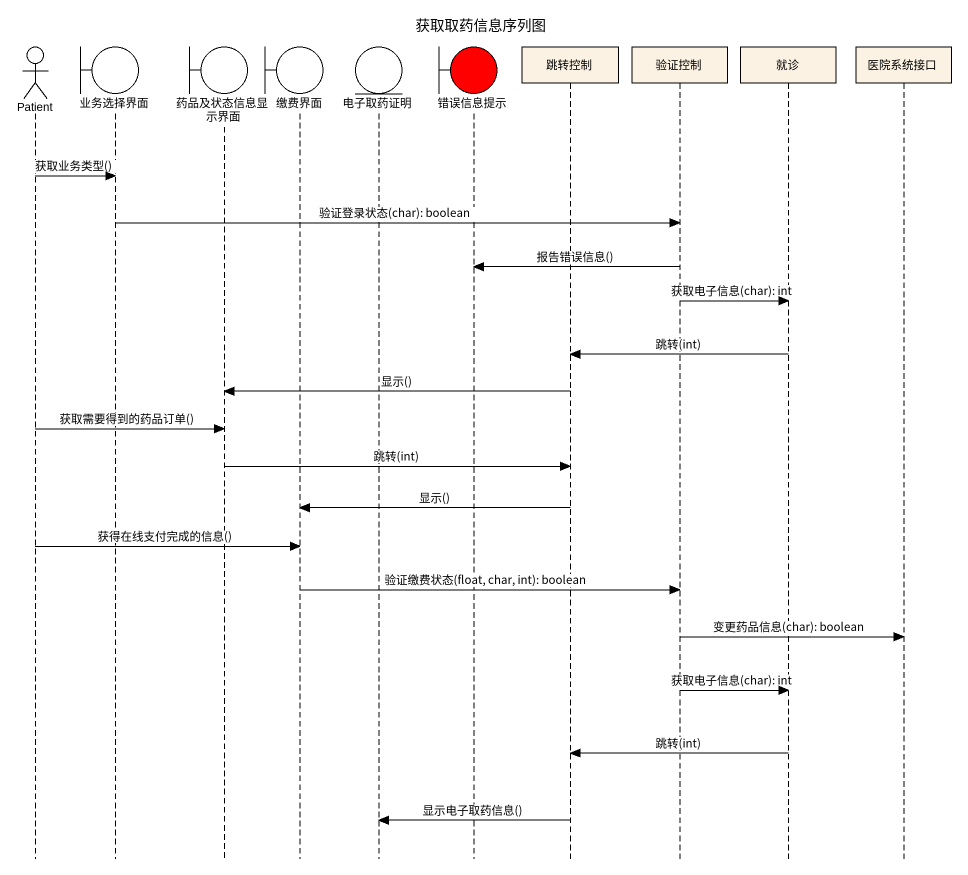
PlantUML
@startuml
title 获取取药信息序列图
hide footbox
actor Patient
boundary 业务选择界面
boundary 药品及状态信息显示界面
boundary 缴费界面
entity 电子取药证明
boundary 错误信息提示 #FF0000
participant 跳转控制
participant 验证控制
participant 就诊
participant 医院系统接口

Patient -> 业务选择界面 : 获取业务类型()
业务选择界面 -> 验证控制 : 验证登录状态(char): boolean
验证控制 -> 错误信息提示 : 报告错误信息()
验证控制 -> 就诊 : 获取电子信息(char): int
就诊 -> 跳转控制 : 跳转(int)
跳转控制 -> 药品及状态信息显示界面 : 显示()
Patient -> 药品及状态信息显示界面 : 获取需要得到的药品订单()
药品及状态信息显示界面 -> 跳转控制 : 跳转(int)
跳转控制 -> 缴费界面 : 显示()
Patient -> 缴费界面 : 获得在线支付完成的信息()
缴费界面 -> 验证控制 : 验证缴费状态(float, char, int): boolean
验证控制 -> 医院系统接口 : 变更药品信息(char): boolean
验证控制 -> 就诊 : 获取电子信息(char): int
就诊 -> 跳转控制 : 跳转(int)
跳转控制 -> 电子取药证明 : 显示电子取药信息()
@enduml
